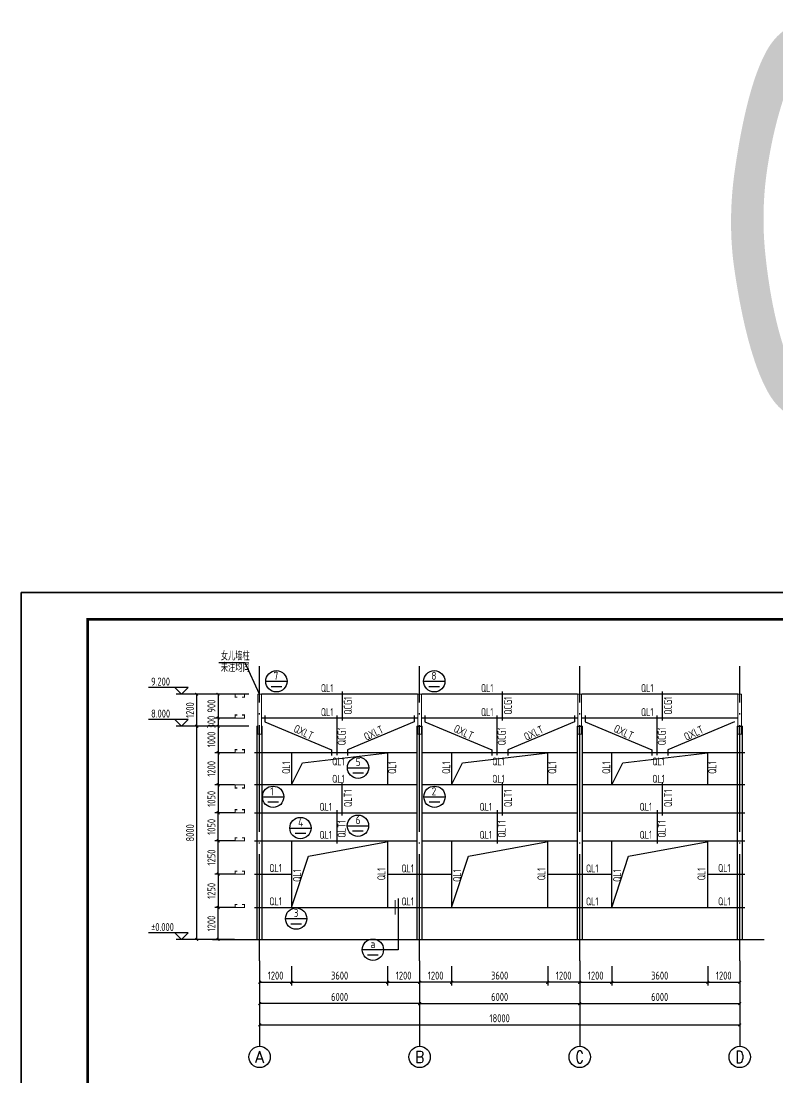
# Model space of a CAD drawing. Header units: millimetres. Extents: x 865974 to 875117, y 41124 to 44891.
# Drawn here: x 869813.5 to 870097.1, y 41535.7 to 41931.8 of the extents above; entities that cross this region are included whole.
import ezdxf
from ezdxf.enums import TextEntityAlignment as Align

# ---------------------------------------------------------------- set-up
doc = ezdxf.new("R2010")
doc.units = ezdxf.units.MM
doc.header["$LTSCALE"] = 1000
doc.header["$MEASUREMENT"] = 0
doc.linetypes.add('DOTE', pattern=[2.42, 2, -0.2, 0.02, -0.2])
for name, color, linetype in [('1307', 7, 'Continuous'), ('1530', 253, 'Continuous'), ('1534', 7, 'Continuous'), ('AXIS', 3, 'Continuous'), ('AXIS_TEXT', 7, 'Continuous'), ('DIM', 7, 'Continuous'), ('DOTE', 1, 'DOTE'), ('M_Prof', 2, 'Continuous'), ('标注', 7, 'Continuous'), ('梁', 4, 'Continuous'), ('梁集中标注', 2, 'Continuous'), ('檩条', 34, 'Continuous'), ('索引符号标注', 253, 'Continuous')]:
    doc.layers.add(name, color=color, linetype=linetype)
doc.layers.add('零部件', color=3, linetype='Continuous', lineweight=5)
doc.styles.add('_TCH_AXIS', font='COMPLEX', dxfattribs={"bigfont": 'GBCBIG'})
doc.styles.add('COMPLEX', font='COMPLEX')
doc.styles.add('GBHZ', font='gbenor.shx', dxfattribs={"width": 0.9, "bigfont": 'gbcbig.shx'})
doc.dimstyles.new('Y100', dxfattribs={"dimscale": 0, "dimtxt": 3, "dimasz": 0.01, "dimexe": 1.2, "dimexo": 2, "dimgap": 1, "dimtad": 1, "dimdec": 0, "dimlfac": 100, "dimzin": 0, "dimdsep": 46, "dimtxsty": 'GBHZ', "dimblk": 'DX', "dimcen": 0.09, "dimdle": 1, "dimclrd": 7, "dimclre": 7, "dimclrt": 7, "dimadec": 0, "dimazin": 0, "dimtfac": 1, "dimtdec": 0, "dimtix": 1, "dimtmove": 2, "dimatfit": 3, "dimldrblk": 'DX', "dimfxl": 0, "dimtolj": 1, "dimtzin": 0, "dimarcsym": 0})

# ---------------------------------------------------------------- blocks, each defined once
blk = doc.blocks.new('_AXISO')
blk.add_circle((0, 0), 0.5)
at = {"layer": 'AXIS_TEXT', "style": 'COMPLEX', "width": 1.041667}
blk.add_attdef('A', text='', height=0.56, dxfattribs=at).set_placement((-0.25, -0.28), (0.25, -0.28), align=Align.FIT)
blk = doc.blocks.new('DX')
at = {"color": 0, "linetype": 'ByBlock', "const_width": 40}
blk.add_lwpolyline([(-54, -51), (46, 49)], dxfattribs=at)
blk = doc.blocks.new('*D296')
at = {"layer": 'Defpoints', "color": 0, "transparency": 16777216}
for p in [(869962.85, 41579.56), (870022.85, 41579.56), (870022.85, 41563.56)]:
    blk.add_point(p, dxfattribs=at)
at = {"layer": '标注', "color": 7, "lineweight": -2, "transparency": 16777216}
for p, q in [((869962.85, 41577.56), (869962.85, 41562.36)), ((870022.85, 41577.56), (870022.85, 41562.36)), ((869962.86, 41563.56), (870022.84, 41563.56))]:
    blk.add_line(p, q, dxfattribs=at)
at = {"layer": '标注', "color": 7, "lineweight": -2, "transparency": 16777216, "xscale": 0.01, "yscale": 0.01, "zscale": 0.01, "rotation": 180}
blk.add_blockref('DX', (869962.85, 41563.56), dxfattribs=at)
at = {"layer": '标注', "color": 7, "lineweight": -2, "transparency": 16777216, "xscale": 0.01, "yscale": 0.01, "zscale": 0.01}
blk.add_blockref('DX', (870022.85, 41563.56), dxfattribs=at)
at = {"layer": '标注', "color": 7, "transparency": 16777216, "insert": (869992.85, 41566.06), "char_height": 3, "attachment_point": 5, "style": 'GBHZ'}
blk.add_mtext('\\A1;6000', dxfattribs=at)
blk = doc.blocks.new('*D297')
at = {"layer": 'Defpoints', "color": 0, "transparency": 16777216}
for p in [(869902.85, 41579.56), (869962.85, 41579.56), (869902.85, 41563.56)]:
    blk.add_point(p, dxfattribs=at)
at = {"layer": '标注', "color": 7, "lineweight": -2, "transparency": 16777216}
for p, q in [((869902.85, 41577.56), (869902.85, 41562.36)), ((869962.85, 41577.56), (869962.85, 41562.36)), ((869962.84, 41563.56), (869902.86, 41563.56))]:
    blk.add_line(p, q, dxfattribs=at)
at = {"layer": '标注', "color": 7, "lineweight": -2, "transparency": 16777216, "xscale": 0.01, "yscale": 0.01, "zscale": 0.01, "rotation": 180}
blk.add_blockref('DX', (869902.85, 41563.56), dxfattribs=at)
at = {"layer": '标注', "color": 7, "lineweight": -2, "transparency": 16777216, "xscale": 0.01, "yscale": 0.01, "zscale": 0.01}
blk.add_blockref('DX', (869962.85, 41563.56), dxfattribs=at)
at = {"layer": '标注', "color": 7, "transparency": 16777216, "insert": (869932.85, 41566.06), "char_height": 3, "attachment_point": 5, "style": 'GBHZ'}
blk.add_mtext('\\A1;6000', dxfattribs=at)
blk = doc.blocks.new('*D298')
at = {"layer": 'Defpoints', "color": 0, "transparency": 16777216}
for p in [(869902.85, 41571.56), (870082.85, 41571.56), (870082.85, 41555.56)]:
    blk.add_point(p, dxfattribs=at)
at = {"layer": '标注', "color": 7, "lineweight": -2, "transparency": 16777216}
for p, q in [((869902.85, 41569.56), (869902.85, 41554.36)), ((870082.85, 41569.56), (870082.85, 41554.36)), ((869902.86, 41555.56), (870082.84, 41555.56))]:
    blk.add_line(p, q, dxfattribs=at)
at = {"layer": '标注', "color": 7, "lineweight": -2, "transparency": 16777216, "xscale": 0.01, "yscale": 0.01, "zscale": 0.01, "rotation": 180}
blk.add_blockref('DX', (869902.85, 41555.56), dxfattribs=at)
at = {"layer": '标注', "color": 7, "lineweight": -2, "transparency": 16777216, "xscale": 0.01, "yscale": 0.01, "zscale": 0.01}
blk.add_blockref('DX', (870082.85, 41555.56), dxfattribs=at)
at = {"layer": '标注', "color": 7, "transparency": 16777216, "insert": (869992.85, 41558.06), "char_height": 3, "attachment_point": 5, "style": 'GBHZ'}
blk.add_mtext('\\A1;18000', dxfattribs=at)
blk = doc.blocks.new('*D299')
at = {"layer": 'Defpoints', "color": 0, "transparency": 16777216}
for p in [(869879.29, 41667.56), (869900.83, 41667.56), (869895.49, 41587.56)]:
    blk.add_point(p, dxfattribs=at)
at = {"layer": 'DIM', "color": 7, "lineweight": -2, "transparency": 16777216}
for p, q in [((869898.83, 41667.56), (869878.09, 41667.56)), ((869879.29, 41587.57), (869879.29, 41667.55)), ((869893.49, 41587.56), (869878.09, 41587.56))]:
    blk.add_line(p, q, dxfattribs=at)
at = {"layer": 'DIM', "color": 7, "lineweight": -2, "transparency": 16777216, "xscale": 0.01, "yscale": 0.01, "zscale": 0.01}
for p, rotation in [((869879.29, 41667.56), 90), ((869879.29, 41587.56), 270)]:
    blk.add_blockref('DX', p, dxfattribs=dict(at, rotation=rotation))
at = {"layer": 'DIM', "color": 7, "transparency": 16777216, "insert": (869876.79, 41627.56), "char_height": 3, "attachment_point": 5, "rotation": 90, "style": 'GBHZ'}
blk.add_mtext('\\A1;8000', dxfattribs=at)
blk = doc.blocks.new('*D300')
at = {"layer": 'Defpoints', "color": 0, "transparency": 16777216}
for p in [(870022.85, 41579.56), (870082.85, 41579.56), (870082.85, 41563.56)]:
    blk.add_point(p, dxfattribs=at)
at = {"layer": '标注', "color": 7, "lineweight": -2, "transparency": 16777216}
for p, q in [((870022.85, 41577.56), (870022.85, 41562.36)), ((870082.85, 41577.56), (870082.85, 41562.36)), ((870022.86, 41563.56), (870082.84, 41563.56))]:
    blk.add_line(p, q, dxfattribs=at)
at = {"layer": '标注', "color": 7, "lineweight": -2, "transparency": 16777216, "xscale": 0.01, "yscale": 0.01, "zscale": 0.01, "rotation": 180}
blk.add_blockref('DX', (870022.85, 41563.56), dxfattribs=at)
at = {"layer": '标注', "color": 7, "lineweight": -2, "transparency": 16777216, "xscale": 0.01, "yscale": 0.01, "zscale": 0.01}
blk.add_blockref('DX', (870082.85, 41563.56), dxfattribs=at)
at = {"layer": '标注', "color": 7, "transparency": 16777216, "insert": (870052.85, 41566.06), "char_height": 3, "attachment_point": 5, "style": 'GBHZ'}
blk.add_mtext('\\A1;6000', dxfattribs=at)
blk = doc.blocks.new('*D325')
at = {"layer": 'Defpoints', "color": 0, "transparency": 16777216}
for p in [(869879.29, 41679.56), (869900.83, 41679.56), (869900.83, 41667.56)]:
    blk.add_point(p, dxfattribs=at)
at = {"layer": 'DIM', "color": 7, "lineweight": -2, "transparency": 16777216}
for p, q in [((869898.83, 41679.56), (869878.09, 41679.56)), ((869879.29, 41667.57), (869879.29, 41679.55)), ((869898.83, 41667.56), (869878.09, 41667.56))]:
    blk.add_line(p, q, dxfattribs=at)
at = {"layer": 'DIM', "color": 7, "lineweight": -2, "transparency": 16777216, "xscale": 0.01, "yscale": 0.01, "zscale": 0.01}
for p, rotation in [((869879.29, 41679.56), 90), ((869879.29, 41667.56), 270)]:
    blk.add_blockref('DX', p, dxfattribs=dict(at, rotation=rotation))
at = {"layer": 'DIM', "color": 7, "transparency": 16777216, "insert": (869876.79, 41673.56), "char_height": 3, "attachment_point": 5, "rotation": 90, "style": 'GBHZ'}
blk.add_mtext('\\A1;1200', dxfattribs=at)
blk = doc.blocks.new('*D326')
at = {"layer": 'Defpoints', "color": 0, "transparency": 16777216}
for p in [(869887.29, 41599.56), (869895.49, 41599.56), (869895.49, 41587.56)]:
    blk.add_point(p, dxfattribs=at)
at = {"layer": '标注', "color": 7, "lineweight": -2, "transparency": 16777216}
for p, q in [((869893.49, 41599.56), (869886.09, 41599.56)), ((869887.29, 41587.57), (869887.29, 41599.55)), ((869893.49, 41587.56), (869886.09, 41587.56))]:
    blk.add_line(p, q, dxfattribs=at)
at = {"layer": '标注', "color": 7, "lineweight": -2, "transparency": 16777216, "xscale": 0.01, "yscale": 0.01, "zscale": 0.01}
for p, rotation in [((869887.29, 41599.56), 90), ((869887.29, 41587.56), 270)]:
    blk.add_blockref('DX', p, dxfattribs=dict(at, rotation=rotation))
at = {"layer": '标注', "color": 7, "transparency": 16777216, "insert": (869884.79, 41593.56), "char_height": 3, "attachment_point": 5, "rotation": 90, "style": 'GBHZ'}
blk.add_mtext('\\A1;1200', dxfattribs=at)
blk = doc.blocks.new('*D327')
at = {"layer": 'Defpoints', "color": 0, "transparency": 16777216}
for p in [(869895.49, 41612.06), (869887.29, 41599.56), (869895.49, 41599.56)]:
    blk.add_point(p, dxfattribs=at)
at = {"layer": '标注', "color": 7, "lineweight": -2, "transparency": 16777216}
for p, q in [((869893.49, 41612.06), (869886.09, 41612.06)), ((869887.29, 41612.05), (869887.29, 41599.57)), ((869893.49, 41599.56), (869886.09, 41599.56))]:
    blk.add_line(p, q, dxfattribs=at)
at = {"layer": '标注', "color": 7, "lineweight": -2, "transparency": 16777216, "xscale": 0.01, "yscale": 0.01, "zscale": 0.01}
for p, rotation in [((869887.29, 41612.06), 90), ((869887.29, 41599.56), 270)]:
    blk.add_blockref('DX', p, dxfattribs=dict(at, rotation=rotation))
at = {"layer": '标注', "color": 7, "transparency": 16777216, "insert": (869884.79, 41605.81), "char_height": 3, "attachment_point": 5, "rotation": 90, "style": 'GBHZ'}
blk.add_mtext('\\A1;1250', dxfattribs=at)
blk = doc.blocks.new('*D328')
at = {"layer": 'Defpoints', "color": 0, "transparency": 16777216}
for p in [(869887.29, 41635.06), (869895.49, 41635.06), (869895.49, 41624.56)]:
    blk.add_point(p, dxfattribs=at)
at = {"layer": '标注', "color": 7, "lineweight": -2, "transparency": 16777216}
for p, q in [((869893.49, 41635.06), (869886.09, 41635.06)), ((869887.29, 41624.57), (869887.29, 41635.05)), ((869893.49, 41624.56), (869886.09, 41624.56))]:
    blk.add_line(p, q, dxfattribs=at)
at = {"layer": '标注', "color": 7, "lineweight": -2, "transparency": 16777216, "xscale": 0.01, "yscale": 0.01, "zscale": 0.01}
for p, rotation in [((869887.29, 41635.06), 90), ((869887.29, 41624.56), 270)]:
    blk.add_blockref('DX', p, dxfattribs=dict(at, rotation=rotation))
at = {"layer": '标注', "color": 7, "transparency": 16777216, "insert": (869884.79, 41629.81), "char_height": 3, "attachment_point": 5, "rotation": 90, "style": 'GBHZ'}
blk.add_mtext('\\A1;1050', dxfattribs=at)
blk = doc.blocks.new('*D329')
at = {"layer": 'Defpoints', "color": 0, "transparency": 16777216}
for p in [(869895.49, 41657.56), (869887.29, 41645.56), (869895.49, 41645.56)]:
    blk.add_point(p, dxfattribs=at)
at = {"layer": '标注', "color": 7, "lineweight": -2, "transparency": 16777216}
for p, q in [((869893.49, 41657.56), (869886.09, 41657.56)), ((869887.29, 41657.55), (869887.29, 41645.57)), ((869893.49, 41645.56), (869886.09, 41645.56))]:
    blk.add_line(p, q, dxfattribs=at)
at = {"layer": '标注', "color": 7, "lineweight": -2, "transparency": 16777216, "xscale": 0.01, "yscale": 0.01, "zscale": 0.01}
for p, rotation in [((869887.29, 41657.56), 90), ((869887.29, 41645.56), 270)]:
    blk.add_blockref('DX', p, dxfattribs=dict(at, rotation=rotation))
at = {"layer": '标注', "color": 7, "transparency": 16777216, "insert": (869884.79, 41651.56), "char_height": 3, "attachment_point": 5, "rotation": 90, "style": 'GBHZ'}
blk.add_mtext('\\A1;1200', dxfattribs=at)
blk = doc.blocks.new('*D330')
at = {"layer": 'Defpoints', "color": 0, "transparency": 16777216}
for p in [(869895.49, 41679.56), (869887.29, 41670.56), (869895.49, 41670.56)]:
    blk.add_point(p, dxfattribs=at)
at = {"layer": '标注', "color": 7, "lineweight": -2, "transparency": 16777216}
for p, q in [((869893.49, 41679.56), (869886.09, 41679.56)), ((869887.29, 41679.55), (869887.29, 41670.57)), ((869893.49, 41670.56), (869886.09, 41670.56))]:
    blk.add_line(p, q, dxfattribs=at)
at = {"layer": '标注', "color": 7, "lineweight": -2, "transparency": 16777216, "xscale": 0.01, "yscale": 0.01, "zscale": 0.01}
for p, rotation in [((869887.29, 41679.56), 90), ((869887.29, 41670.56), 270)]:
    blk.add_blockref('DX', p, dxfattribs=dict(at, rotation=rotation))
at = {"layer": '标注', "color": 7, "transparency": 16777216, "insert": (869884.79, 41675.06), "char_height": 3, "attachment_point": 5, "rotation": 90, "style": 'GBHZ'}
blk.add_mtext('\\A1;900', dxfattribs=at)
blk = doc.blocks.new('*D331')
at = {"layer": 'Defpoints', "color": 0, "transparency": 16777216}
for p in [(869895.49, 41670.56), (869887.29, 41667.56), (869895.49, 41667.56)]:
    blk.add_point(p, dxfattribs=at)
at = {"layer": '标注', "color": 7, "lineweight": -2, "transparency": 16777216}
for p, q in [((869893.49, 41670.56), (869886.09, 41670.56)), ((869887.29, 41670.57), (869887.29, 41670.58)), ((869887.29, 41670.56), (869887.29, 41667.56)), ((869893.49, 41667.56), (869886.09, 41667.56)), ((869887.29, 41667.55), (869887.29, 41667.54))]:
    blk.add_line(p, q, dxfattribs=at)
at = {"layer": '标注', "color": 7, "lineweight": -2, "transparency": 16777216, "xscale": 0.01, "yscale": 0.01, "zscale": 0.01}
for p, rotation in [((869887.29, 41670.56), 270), ((869887.29, 41667.56), 90)]:
    blk.add_blockref('DX', p, dxfattribs=dict(at, rotation=rotation))
at = {"layer": '标注', "color": 7, "transparency": 16777216, "insert": (869884.79, 41669.06), "char_height": 3, "attachment_point": 5, "rotation": 90, "style": 'GBHZ'}
blk.add_mtext('\\A1;300', dxfattribs=at)
blk = doc.blocks.new('*D332')
at = {"layer": 'Defpoints', "color": 0, "transparency": 16777216}
for p in [(869895.49, 41667.56), (869887.29, 41657.56), (869895.49, 41657.56)]:
    blk.add_point(p, dxfattribs=at)
at = {"layer": '标注', "color": 7, "lineweight": -2, "transparency": 16777216}
for p, q in [((869893.49, 41667.56), (869886.09, 41667.56)), ((869887.29, 41667.55), (869887.29, 41657.57)), ((869893.49, 41657.56), (869886.09, 41657.56))]:
    blk.add_line(p, q, dxfattribs=at)
at = {"layer": '标注', "color": 7, "lineweight": -2, "transparency": 16777216, "xscale": 0.01, "yscale": 0.01, "zscale": 0.01}
for p, rotation in [((869887.29, 41667.56), 90), ((869887.29, 41657.56), 270)]:
    blk.add_blockref('DX', p, dxfattribs=dict(at, rotation=rotation))
at = {"layer": '标注', "color": 7, "transparency": 16777216, "insert": (869884.79, 41662.56), "char_height": 3, "attachment_point": 5, "rotation": 90, "style": 'GBHZ'}
blk.add_mtext('\\A1;1000', dxfattribs=at)
blk = doc.blocks.new('*D333')
at = {"layer": 'Defpoints', "color": 0, "transparency": 16777216}
for p in [(869895.49, 41645.56), (869887.29, 41635.06), (869895.49, 41635.06)]:
    blk.add_point(p, dxfattribs=at)
at = {"layer": '标注', "color": 7, "lineweight": -2, "transparency": 16777216}
for p, q in [((869893.49, 41645.56), (869886.09, 41645.56)), ((869887.29, 41645.55), (869887.29, 41635.07)), ((869893.49, 41635.06), (869886.09, 41635.06))]:
    blk.add_line(p, q, dxfattribs=at)
at = {"layer": '标注', "color": 7, "lineweight": -2, "transparency": 16777216, "xscale": 0.01, "yscale": 0.01, "zscale": 0.01}
for p, rotation in [((869887.29, 41645.56), 90), ((869887.29, 41635.06), 270)]:
    blk.add_blockref('DX', p, dxfattribs=dict(at, rotation=rotation))
at = {"layer": '标注', "color": 7, "transparency": 16777216, "insert": (869884.79, 41640.31), "char_height": 3, "attachment_point": 5, "rotation": 90, "style": 'GBHZ'}
blk.add_mtext('\\A1;1050', dxfattribs=at)
blk = doc.blocks.new('*D334')
at = {"layer": 'Defpoints', "color": 0, "transparency": 16777216}
for p in [(869887.29, 41624.56), (869895.49, 41624.56), (869895.49, 41612.06)]:
    blk.add_point(p, dxfattribs=at)
at = {"layer": '标注', "color": 7, "lineweight": -2, "transparency": 16777216}
for p, q in [((869893.49, 41624.56), (869886.09, 41624.56)), ((869887.29, 41612.07), (869887.29, 41624.55)), ((869893.49, 41612.06), (869886.09, 41612.06))]:
    blk.add_line(p, q, dxfattribs=at)
at = {"layer": '标注', "color": 7, "lineweight": -2, "transparency": 16777216, "xscale": 0.01, "yscale": 0.01, "zscale": 0.01}
for p, rotation in [((869887.29, 41624.56), 90), ((869887.29, 41612.06), 270)]:
    blk.add_blockref('DX', p, dxfattribs=dict(at, rotation=rotation))
at = {"layer": '标注', "color": 7, "transparency": 16777216, "insert": (869884.79, 41618.31), "char_height": 3, "attachment_point": 5, "rotation": 90, "style": 'GBHZ'}
blk.add_mtext('\\A1;1250', dxfattribs=at)
blk = doc.blocks.new('*D335')
at = {"layer": 'Defpoints', "color": 0, "transparency": 16777216}
for p in [(869902.85, 41579.56), (869914.85, 41579.56), (869914.85, 41571.56)]:
    blk.add_point(p, dxfattribs=at)
at = {"layer": '标注', "color": 7, "lineweight": -2, "transparency": 16777216}
for p, q in [((869902.85, 41577.56), (869902.85, 41570.36)), ((869914.85, 41577.56), (869914.85, 41570.36)), ((869902.86, 41571.56), (869914.84, 41571.56))]:
    blk.add_line(p, q, dxfattribs=at)
at = {"layer": '标注', "color": 7, "lineweight": -2, "transparency": 16777216, "xscale": 0.01, "yscale": 0.01, "zscale": 0.01, "rotation": 180}
blk.add_blockref('DX', (869902.85, 41571.56), dxfattribs=at)
at = {"layer": '标注', "color": 7, "lineweight": -2, "transparency": 16777216, "xscale": 0.01, "yscale": 0.01, "zscale": 0.01}
blk.add_blockref('DX', (869914.85, 41571.56), dxfattribs=at)
at = {"layer": '标注', "color": 7, "transparency": 16777216, "insert": (869908.85, 41574.06), "char_height": 3, "attachment_point": 5, "style": 'GBHZ'}
blk.add_mtext('\\A1;1200', dxfattribs=at)
blk = doc.blocks.new('*D336')
at = {"layer": 'Defpoints', "color": 0, "transparency": 16777216}
for p in [(869914.85, 41579.56), (869950.85, 41579.56), (869950.85, 41571.56)]:
    blk.add_point(p, dxfattribs=at)
at = {"layer": '标注', "color": 7, "lineweight": -2, "transparency": 16777216}
for p, q in [((869914.85, 41577.56), (869914.85, 41570.36)), ((869950.85, 41577.56), (869950.85, 41570.36)), ((869914.86, 41571.56), (869950.84, 41571.56))]:
    blk.add_line(p, q, dxfattribs=at)
at = {"layer": '标注', "color": 7, "lineweight": -2, "transparency": 16777216, "xscale": 0.01, "yscale": 0.01, "zscale": 0.01, "rotation": 180}
blk.add_blockref('DX', (869914.85, 41571.56), dxfattribs=at)
at = {"layer": '标注', "color": 7, "lineweight": -2, "transparency": 16777216, "xscale": 0.01, "yscale": 0.01, "zscale": 0.01}
blk.add_blockref('DX', (869950.85, 41571.56), dxfattribs=at)
at = {"layer": '标注', "color": 7, "transparency": 16777216, "insert": (869932.85, 41574.06), "char_height": 3, "attachment_point": 5, "style": 'GBHZ'}
blk.add_mtext('\\A1;3600', dxfattribs=at)
blk = doc.blocks.new('*D337')
at = {"layer": 'Defpoints', "color": 0, "transparency": 16777216}
for p in [(869950.85, 41579.56), (869962.85, 41579.56), (869962.85, 41571.56)]:
    blk.add_point(p, dxfattribs=at)
at = {"layer": '标注', "color": 7, "lineweight": -2, "transparency": 16777216}
for p, q in [((869950.85, 41577.56), (869950.85, 41570.36)), ((869962.85, 41577.56), (869962.85, 41570.36)), ((869950.86, 41571.56), (869962.84, 41571.56))]:
    blk.add_line(p, q, dxfattribs=at)
at = {"layer": '标注', "color": 7, "lineweight": -2, "transparency": 16777216, "xscale": 0.01, "yscale": 0.01, "zscale": 0.01, "rotation": 180}
blk.add_blockref('DX', (869950.85, 41571.56), dxfattribs=at)
at = {"layer": '标注', "color": 7, "lineweight": -2, "transparency": 16777216, "xscale": 0.01, "yscale": 0.01, "zscale": 0.01}
blk.add_blockref('DX', (869962.85, 41571.56), dxfattribs=at)
at = {"layer": '标注', "color": 7, "transparency": 16777216, "insert": (869956.85, 41574.06), "char_height": 3, "attachment_point": 5, "style": 'GBHZ'}
blk.add_mtext('\\A1;1200', dxfattribs=at)
blk = doc.blocks.new('*D338')
at = {"layer": 'Defpoints', "color": 0, "transparency": 16777216}
for p in [(870010.85, 41579.56), (870022.85, 41579.56), (870010.85, 41571.56)]:
    blk.add_point(p, dxfattribs=at)
at = {"layer": '标注', "color": 7, "lineweight": -2, "transparency": 16777216}
for p, q in [((870010.85, 41577.56), (870010.85, 41570.36)), ((870022.85, 41577.56), (870022.85, 41570.36)), ((870022.84, 41571.56), (870010.86, 41571.56))]:
    blk.add_line(p, q, dxfattribs=at)
at = {"layer": '标注', "color": 7, "lineweight": -2, "transparency": 16777216, "xscale": 0.01, "yscale": 0.01, "zscale": 0.01, "rotation": 180}
blk.add_blockref('DX', (870010.85, 41571.56), dxfattribs=at)
at = {"layer": '标注', "color": 7, "lineweight": -2, "transparency": 16777216, "xscale": 0.01, "yscale": 0.01, "zscale": 0.01}
blk.add_blockref('DX', (870022.85, 41571.56), dxfattribs=at)
at = {"layer": '标注', "color": 7, "transparency": 16777216, "insert": (870016.85, 41574.06), "char_height": 3, "attachment_point": 5, "style": 'GBHZ'}
blk.add_mtext('\\A1;1200', dxfattribs=at)
blk = doc.blocks.new('*D339')
at = {"layer": 'Defpoints', "color": 0, "transparency": 16777216}
for p in [(869974.85, 41579.56), (870010.85, 41579.56), (869974.85, 41571.56)]:
    blk.add_point(p, dxfattribs=at)
at = {"layer": '标注', "color": 7, "lineweight": -2, "transparency": 16777216}
for p, q in [((869974.85, 41577.56), (869974.85, 41570.36)), ((870010.85, 41577.56), (870010.85, 41570.36)), ((870010.84, 41571.56), (869974.86, 41571.56))]:
    blk.add_line(p, q, dxfattribs=at)
at = {"layer": '标注', "color": 7, "lineweight": -2, "transparency": 16777216, "xscale": 0.01, "yscale": 0.01, "zscale": 0.01, "rotation": 180}
blk.add_blockref('DX', (869974.85, 41571.56), dxfattribs=at)
at = {"layer": '标注', "color": 7, "lineweight": -2, "transparency": 16777216, "xscale": 0.01, "yscale": 0.01, "zscale": 0.01}
blk.add_blockref('DX', (870010.85, 41571.56), dxfattribs=at)
at = {"layer": '标注', "color": 7, "transparency": 16777216, "insert": (869992.85, 41574.06), "char_height": 3, "attachment_point": 5, "style": 'GBHZ'}
blk.add_mtext('\\A1;3600', dxfattribs=at)
blk = doc.blocks.new('*D340')
at = {"layer": 'Defpoints', "color": 0, "transparency": 16777216}
for p in [(869962.85, 41579.56), (869974.85, 41579.56), (869962.85, 41571.56)]:
    blk.add_point(p, dxfattribs=at)
at = {"layer": '标注', "color": 7, "lineweight": -2, "transparency": 16777216}
for p, q in [((869962.85, 41577.56), (869962.85, 41570.36)), ((869974.85, 41577.56), (869974.85, 41570.36)), ((869974.84, 41571.56), (869962.86, 41571.56))]:
    blk.add_line(p, q, dxfattribs=at)
at = {"layer": '标注', "color": 7, "lineweight": -2, "transparency": 16777216, "xscale": 0.01, "yscale": 0.01, "zscale": 0.01, "rotation": 180}
blk.add_blockref('DX', (869962.85, 41571.56), dxfattribs=at)
at = {"layer": '标注', "color": 7, "lineweight": -2, "transparency": 16777216, "xscale": 0.01, "yscale": 0.01, "zscale": 0.01}
blk.add_blockref('DX', (869974.85, 41571.56), dxfattribs=at)
at = {"layer": '标注', "color": 7, "transparency": 16777216, "insert": (869968.85, 41574.06), "char_height": 3, "attachment_point": 5, "style": 'GBHZ'}
blk.add_mtext('\\A1;1200', dxfattribs=at)
blk = doc.blocks.new('*D341')
at = {"layer": 'Defpoints', "color": 0, "transparency": 16777216}
for p in [(870022.85, 41579.56), (870034.85, 41579.56), (870034.85, 41571.56)]:
    blk.add_point(p, dxfattribs=at)
at = {"layer": '标注', "color": 7, "lineweight": -2, "transparency": 16777216}
for p, q in [((870022.85, 41577.56), (870022.85, 41570.36)), ((870034.85, 41577.56), (870034.85, 41570.36)), ((870022.86, 41571.56), (870034.84, 41571.56))]:
    blk.add_line(p, q, dxfattribs=at)
at = {"layer": '标注', "color": 7, "lineweight": -2, "transparency": 16777216, "xscale": 0.01, "yscale": 0.01, "zscale": 0.01, "rotation": 180}
blk.add_blockref('DX', (870022.85, 41571.56), dxfattribs=at)
at = {"layer": '标注', "color": 7, "lineweight": -2, "transparency": 16777216, "xscale": 0.01, "yscale": 0.01, "zscale": 0.01}
blk.add_blockref('DX', (870034.85, 41571.56), dxfattribs=at)
at = {"layer": '标注', "color": 7, "transparency": 16777216, "insert": (870028.85, 41574.06), "char_height": 3, "attachment_point": 5, "style": 'GBHZ'}
blk.add_mtext('\\A1;1200', dxfattribs=at)
blk = doc.blocks.new('*D342')
at = {"layer": 'Defpoints', "color": 0, "transparency": 16777216}
for p in [(870034.85, 41579.56), (870070.85, 41579.56), (870070.85, 41571.56)]:
    blk.add_point(p, dxfattribs=at)
at = {"layer": '标注', "color": 7, "lineweight": -2, "transparency": 16777216}
for p, q in [((870034.85, 41577.56), (870034.85, 41570.36)), ((870070.85, 41577.56), (870070.85, 41570.36)), ((870034.86, 41571.56), (870070.84, 41571.56))]:
    blk.add_line(p, q, dxfattribs=at)
at = {"layer": '标注', "color": 7, "lineweight": -2, "transparency": 16777216, "xscale": 0.01, "yscale": 0.01, "zscale": 0.01, "rotation": 180}
blk.add_blockref('DX', (870034.85, 41571.56), dxfattribs=at)
at = {"layer": '标注', "color": 7, "lineweight": -2, "transparency": 16777216, "xscale": 0.01, "yscale": 0.01, "zscale": 0.01}
blk.add_blockref('DX', (870070.85, 41571.56), dxfattribs=at)
at = {"layer": '标注', "color": 7, "transparency": 16777216, "insert": (870052.85, 41574.06), "char_height": 3, "attachment_point": 5, "style": 'GBHZ'}
blk.add_mtext('\\A1;3600', dxfattribs=at)
blk = doc.blocks.new('*D343')
at = {"layer": 'Defpoints', "color": 0, "transparency": 16777216}
for p in [(870070.85, 41579.56), (870082.85, 41579.56), (870082.85, 41571.56)]:
    blk.add_point(p, dxfattribs=at)
at = {"layer": '标注', "color": 7, "lineweight": -2, "transparency": 16777216}
for p, q in [((870070.85, 41577.56), (870070.85, 41570.36)), ((870082.85, 41577.56), (870082.85, 41570.36)), ((870070.86, 41571.56), (870082.84, 41571.56))]:
    blk.add_line(p, q, dxfattribs=at)
at = {"layer": '标注', "color": 7, "lineweight": -2, "transparency": 16777216, "xscale": 0.01, "yscale": 0.01, "zscale": 0.01, "rotation": 180}
blk.add_blockref('DX', (870070.85, 41571.56), dxfattribs=at)
at = {"layer": '标注', "color": 7, "lineweight": -2, "transparency": 16777216, "xscale": 0.01, "yscale": 0.01, "zscale": 0.01}
blk.add_blockref('DX', (870082.85, 41571.56), dxfattribs=at)
at = {"layer": '标注', "color": 7, "transparency": 16777216, "insert": (870076.85, 41574.06), "char_height": 3, "attachment_point": 5, "style": 'GBHZ'}
blk.add_mtext('\\A1;1200', dxfattribs=at)

msp = doc.modelspace()

# ---------------------------------------------------------------- linework, layer by layer
for p, q in [((869813.459, 41123.604), (869813.459, 41717.604)), ((869813.459, 41717.604), (869813.459, 41123.604))]:
    msp.add_line(p, q)
at = {"color": 0}
for p, q in [((870654.459, 41717.604), (869813.459, 41717.604)), ((869813.459, 41717.604), (870654.459, 41717.604))]:
    msp.add_line(p, q, dxfattribs=at)
at = {"color": 0, "const_width": 1}
msp.add_lwpolyline([(870644.459, 41133.604), (869838.459, 41133.604), (869838.459, 41707.604), (870644.459, 41707.604)], close=True, dxfattribs=at)
at = {"layer": '1530'}
for p, q in [((869878.088, 41679.56), (869871.616, 41679.56)), ((869878.088, 41667.56), (869871.616, 41667.56)), ((869878.088, 41587.56), (869871.616, 41587.56))]:
    msp.add_line(p, q, dxfattribs=at)
at = {"layer": '1534'}
for points in [[(869871.116, 41682.06), (869873.616, 41679.56), (869876.116, 41682.06), (869861.182, 41682.06)], [(869871.116, 41670.06), (869873.616, 41667.56), (869876.116, 41670.06), (869861.182, 41670.06)], [(869871.116, 41590.06), (869873.616, 41587.56), (869876.116, 41590.06), (869861.182, 41590.06)]]:
    msp.add_lwpolyline(points, dxfattribs=at)
at = {"layer": 'AXIS'}
for p, q in [((869902.851, 41579.56), (869902.851, 41547.56)), ((869962.851, 41579.56), (869962.851, 41547.56)), ((870022.851, 41579.56), (870022.851, 41547.56)), ((870082.851, 41579.56), (870082.851, 41547.56))]:
    msp.add_line(p, q, dxfattribs=at)
at = {"layer": 'DIM', "linetype": 'ByBlock'}
msp.add_line((869954.755, 41602.914), (869954.755, 41583.761), dxfattribs=at)
at = {"layer": 'DIM', "linetype": 'ByBlock', "const_width": 0.4}
msp.add_lwpolyline([(869953.639, 41602.432), (869953.639, 41596.937)], dxfattribs=at)
at = {"layer": 'DOTE', "linetype": 'DOTE', "ltscale": 0.02}
for p, q in [((869902.851, 41579.56), (869902.851, 41690.063)), ((869962.851, 41579.56), (869962.851, 41690.063)), ((870022.851, 41579.56), (870022.851, 41690.063)), ((870082.851, 41579.56), (870082.851, 41690.063))]:
    msp.add_line(p, q, dxfattribs=at)
at = {"layer": 'M_Prof'}
for p, q in [((869901.851, 41667.56), (869901.851, 41587.56)), ((869901.851, 41667.56), (869902.151, 41667.56)), ((869903.551, 41667.56), (869903.851, 41667.56)), ((869903.851, 41587.56), (869903.851, 41667.56)), ((869961.851, 41667.56), (869961.851, 41587.56)), ((869961.851, 41667.56), (869963.851, 41667.56)), ((869963.851, 41587.56), (869963.851, 41667.56)), ((870021.851, 41667.56), (870021.851, 41587.56)), ((870021.851, 41667.56), (870023.851, 41667.56)), ((870023.851, 41587.56), (870023.851, 41667.56)), ((870081.851, 41667.56), (870081.851, 41587.56)), ((870081.851, 41667.56), (870083.851, 41667.56)), ((870083.851, 41587.56), (870083.851, 41667.56)), ((869901.851, 41587.56), (869903.851, 41587.56)), ((869961.851, 41587.56), (869963.851, 41587.56)), ((870021.851, 41587.56), (870023.851, 41587.56)), ((870081.851, 41587.56), (870083.851, 41587.56))]:
    msp.add_line(p, q, dxfattribs=at)
at = {"layer": '标注'}
for p, q in [((869914.851, 41599.56), (869950.851, 41599.56)), ((869974.851, 41599.56), (870010.851, 41599.56)), ((870034.851, 41599.56), (870070.851, 41599.56))]:
    msp.add_line(p, q, dxfattribs=at)
at = {"layer": '梁'}
for p, q in [((869897.439, 41691.344), (869887.559, 41691.344)), ((869902.851, 41679.56), (869897.439, 41691.344))]:
    msp.add_line(p, q, dxfattribs=at)
at = {"layer": '梁', "color": 61, "linetype": 'ByBlock', "ltscale": 0.8, "const_width": 0.4}
for points in [[(869894.543, 41678.38), (869893.69, 41678.38), (869893.69, 41679.56), (869897.16, 41679.56), (869897.16, 41678.38), (869896.307, 41678.38)], [(869894.543, 41671.739), (869893.69, 41671.739), (869893.69, 41670.56), (869897.16, 41670.56), (869897.16, 41671.739), (869896.307, 41671.739)], [(869894.543, 41658.739), (869893.69, 41658.739), (869893.69, 41657.56), (869897.16, 41657.56), (869897.16, 41658.739), (869896.307, 41658.739)], [(869894.543, 41644.381), (869893.69, 41644.381), (869893.69, 41645.56), (869897.16, 41645.56), (869897.16, 41644.381), (869896.307, 41644.381)], [(869894.543, 41636.239), (869893.69, 41636.239), (869893.69, 41635.06), (869897.16, 41635.06), (869897.16, 41636.239), (869896.307, 41636.239)], [(869894.543, 41625.739), (869893.69, 41625.739), (869893.69, 41624.56), (869897.16, 41624.56), (869897.16, 41625.739), (869896.307, 41625.739)], [(869894.543, 41613.239), (869893.69, 41613.239), (869893.69, 41612.06), (869897.16, 41612.06), (869897.16, 41613.239), (869896.307, 41613.239)], [(869894.543, 41600.739), (869893.69, 41600.739), (869893.69, 41599.56), (869897.16, 41599.56), (869897.16, 41600.739), (869896.307, 41600.739)]]:
    msp.add_lwpolyline(points, dxfattribs=at)
at = {"layer": '檩条', "color": 4, "linetype": 'ByBlock'}
for p, q in [((869904.851, 41671.561), (869904.851, 41669.211)), ((869904.851, 41669.211), (869929.851, 41658.63)), ((869960.851, 41669.211), (869935.851, 41658.63)), ((869960.851, 41671.561), (869960.851, 41669.211)), ((869964.851, 41671.561), (869964.851, 41669.211)), ((869964.851, 41669.211), (869989.851, 41658.63)), ((870020.851, 41669.211), (869995.851, 41658.63)), ((870020.851, 41671.561), (870020.851, 41669.211)), ((870024.851, 41671.561), (870024.851, 41669.211)), ((870024.851, 41669.211), (870049.851, 41658.63)), ((870080.851, 41669.211), (870055.851, 41658.63)), ((869929.851, 41658.63), (869929.851, 41656.49)), ((869935.851, 41658.63), (869935.851, 41656.49)), ((869989.851, 41658.63), (869989.851, 41656.49)), ((869995.851, 41658.63), (869995.851, 41656.49)), ((870049.851, 41658.63), (870049.851, 41656.49)), ((870055.851, 41658.63), (870055.851, 41656.49)), ((869885.196, 41587.56), (870092.042, 41587.56))]:
    msp.add_line(p, q, dxfattribs=at)
at = {"layer": '檩条', "color": 4}
for p, q in [((869918.969, 41653.813), (869950.851, 41657.56)), ((869978.969, 41653.813), (870010.851, 41657.56)), ((870038.969, 41653.813), (870070.851, 41657.56)), ((869914.851, 41645.56), (869918.969, 41653.813)), ((869974.851, 41645.56), (869978.969, 41653.813)), ((870034.851, 41645.56), (870038.969, 41653.813)), ((869933.851, 41634.06), (869933.851, 41646.56)), ((869993.851, 41634.06), (869993.851, 41646.56)), ((870053.851, 41634.06), (870053.851, 41646.56)), ((869931.851, 41636.06), (869931.851, 41623.56)), ((869991.851, 41636.06), (869991.851, 41623.56)), ((870051.851, 41636.06), (870051.851, 41623.56)), ((869921.194, 41618.879), (869950.451, 41624.16)), ((869981.194, 41618.879), (870010.451, 41624.16)), ((870041.194, 41618.879), (870070.451, 41624.16)), ((869914.851, 41599.56), (869921.194, 41618.879)), ((869974.851, 41599.56), (869981.194, 41618.879)), ((870034.851, 41599.56), (870041.194, 41618.879))]:
    msp.add_line(p, q, dxfattribs=at)
at = {"layer": '檩条', "color": 4, "const_width": 0.5}
for points in [[(869903.551, 41679.56), (869962.151, 41679.56)], [(869933.851, 41669.56), (869933.851, 41680.56)], [(869963.551, 41679.56), (870022.151, 41679.56)], [(869993.851, 41669.56), (869993.851, 41680.56)], [(870082.151, 41679.56), (870023.551, 41679.56)], [(870053.851, 41669.56), (870053.851, 41680.56)], [(869903.551, 41670.56), (869962.151, 41670.56)], [(869931.851, 41671.56), (869931.851, 41656.56)], [(869963.551, 41670.56), (870022.151, 41670.56)], [(869991.851, 41671.56), (869991.851, 41656.56)], [(870082.151, 41670.56), (870023.551, 41670.56)], [(870051.851, 41671.56), (870051.851, 41656.56)], [(869900.851, 41657.56), (869961.851, 41657.56)], [(869914.851, 41645.56), (869914.851, 41657.56)], [(869950.851, 41645.56), (869950.851, 41657.56)], [(869963.851, 41657.56), (870021.851, 41657.56)], [(869974.851, 41645.56), (869974.851, 41657.56)], [(870010.851, 41645.56), (870010.851, 41657.56)], [(870084.851, 41657.56), (870023.851, 41657.56)], [(870034.851, 41645.56), (870034.851, 41657.56)], [(870070.851, 41645.56), (870070.851, 41657.56)], [(869900.851, 41645.56), (869961.851, 41645.56)], [(869963.851, 41645.56), (870021.851, 41645.56)], [(870084.851, 41645.56), (870023.851, 41645.56)], [(869900.851, 41635.06), (869961.851, 41635.06)], [(869963.851, 41635.06), (870021.851, 41635.06)], [(870084.851, 41635.06), (870023.851, 41635.06)], [(869900.851, 41624.56), (869961.851, 41624.56)], [(869914.851, 41599.56), (869914.851, 41624.56)], [(869950.851, 41599.56), (869950.851, 41624.56)], [(869963.851, 41624.56), (870021.851, 41624.56)], [(869974.851, 41599.56), (869974.851, 41624.56)], [(870010.851, 41599.56), (870010.851, 41624.56)], [(870084.851, 41624.56), (870023.851, 41624.56)], [(870034.851, 41599.56), (870034.851, 41624.56)], [(870070.851, 41599.56), (870070.851, 41624.56)], [(869900.851, 41612.06), (869914.851, 41612.06)], [(869950.851, 41612.06), (869974.851, 41612.06)], [(870034.851, 41612.06), (870010.851, 41612.06)], [(870084.851, 41612.06), (870070.851, 41612.06)]]:
    msp.add_lwpolyline(points, dxfattribs=at)
at = {"layer": '檩条', "color": 4, "linetype": 'ByBlock', "const_width": 0.5}
for points in [[(869900.851, 41599.56), (869914.851, 41599.56)], [(869950.851, 41599.56), (869974.851, 41599.56)], [(870034.851, 41599.56), (870010.851, 41599.56)], [(870084.851, 41599.56), (870070.851, 41599.56)]]:
    msp.add_lwpolyline(points, dxfattribs=at)
at = {"layer": '索引符号标注'}
for p, q in [((869905.166, 41684.363), (869913.166, 41684.363)), ((869964.314, 41684.363), (869972.314, 41684.363)), ((869907.166, 41682.447), (869911.166, 41682.447)), ((869966.314, 41682.447), (869970.314, 41682.447)), ((869935.777, 41651.991), (869943.777, 41651.991)), ((869937.777, 41650.076), (869941.777, 41650.076)), ((869903.925, 41641.075), (869911.925, 41641.075)), ((869964.42, 41641.075), (869972.42, 41641.075)), ((869905.925, 41639.159), (869909.925, 41639.159)), ((869966.42, 41639.159), (869970.42, 41639.159)), ((869914.176, 41629.34), (869922.176, 41629.34)), ((869935.721, 41630.207), (869943.721, 41630.207)), ((869937.721, 41628.292), (869941.721, 41628.292)), ((869916.176, 41627.425), (869920.176, 41627.425)), ((869912.562, 41595.41), (869920.562, 41595.41)), ((869914.562, 41593.494), (869918.562, 41593.494)), ((869954.755, 41583.761), (869941.311, 41583.761)), ((869943.311, 41581.846), (869947.311, 41581.846))]:
    msp.add_line(p, q, dxfattribs=at)
for centre in [(869909.166, 41684.363), (869968.314, 41684.363), (869939.777, 41651.991), (869907.925, 41641.075), (869968.42, 41641.075), (869918.176, 41629.34), (869939.721, 41630.207), (869916.562, 41595.41), (869945.311, 41583.761)]:
    msp.add_circle(centre, 4, dxfattribs=at)
at = {"layer": '零部件'}
for points in [[(869902.151, 41664.56), (869903.551, 41664.56), (869903.551, 41679.56), (869902.151, 41679.56)], [(869962.151, 41664.56), (869963.551, 41664.56), (869963.551, 41679.56), (869962.151, 41679.56)], [(870022.151, 41664.56), (870023.551, 41664.56), (870023.551, 41679.56), (870022.151, 41679.56)], [(870082.151, 41664.56), (870083.551, 41664.56), (870083.551, 41679.56), (870082.151, 41679.56)]]:
    msp.add_lwpolyline(points, close=True, dxfattribs=at)

# ---------------------------------------------------------------- block references
at = {"layer": 'AXIS'}
ref = msp.add_blockref('_AXISO', (869902.851, 41543.56), dxfattribs=dict(at, xscale=8, yscale=8, zscale=8))
ref.add_attrib('A', 'A', dxfattribs={"layer": 'AXIS_TEXT', "height": 4.454, "style": '_TCH_AXIS', "width": 0.888889}).set_placement((869901.154, 41541.333), (869904.548, 41541.333), align=Align.FIT)
ref = msp.add_blockref('_AXISO', (869962.851, 41543.56), dxfattribs=dict(at, xscale=8, yscale=8, zscale=8))
ref.add_attrib('A', 'B', dxfattribs={"layer": 'AXIS_TEXT', "height": 4.454, "style": '_TCH_AXIS', "width": 0.941176}).set_placement((869961.154, 41541.333), (869964.548, 41541.333), align=Align.FIT)
ref = msp.add_blockref('_AXISO', (870022.851, 41543.56), dxfattribs=dict(at, xscale=8, yscale=8, zscale=8))
ref.add_attrib('A', 'C', dxfattribs={"layer": 'AXIS_TEXT', "height": 4.659, "style": '_TCH_AXIS', "width": 0.933333}).set_placement((870021.298, 41541.23), (870024.405, 41541.23), align=Align.FIT)
ref = msp.add_blockref('_AXISO', (870082.851, 41543.56), dxfattribs=dict(at, xscale=8, yscale=8, zscale=8))
ref.add_attrib('A', 'D', dxfattribs={"layer": 'AXIS_TEXT', "height": 4.659, "style": '_TCH_AXIS', "width": 0.823529}).set_placement((870081.298, 41541.23), (870084.405, 41541.23), align=Align.FIT)

# ---------------------------------------------------------------- texts
at = {"layer": '1307', "style": 'GBHZ', "width": 0.8}
for p in [(869925.821, 41680.322), (869985.821, 41680.322), (870045.821, 41680.322), (869925.821, 41671.322), (869985.821, 41671.322), (870045.821, 41671.322), (869930.055, 41652.827), (869990.055, 41652.827), (870050.055, 41652.827), (869930.055, 41646.322), (869990.055, 41646.322), (870050.055, 41646.322), (869925.294, 41635.822), (869985.294, 41635.822), (870045.294, 41635.822), (869925.294, 41625.322), (869985.294, 41625.322), (870045.294, 41625.322), (869906.501, 41612.897), (869956.013, 41612.73), (870025.209, 41612.73), (870074.722, 41612.897), (869906.501, 41600.397), (869956.013, 41600.362), (870025.209, 41600.362), (870074.722, 41600.397)]:
    msp.add_text('QL1', height=3, dxfattribs=at).set_placement(p)
at = {"layer": '1307', "style": 'GBHZ'}
for s, rotation, width, p in [('QCG1', 90, 0.9, (869937.435, 41671.81)), ('QCG1', 90, 0.9, (869997.435, 41671.81)), ('QCG1', 90, 0.9, (870057.435, 41671.81)), ('QXLT', 334.68303, 0.9, (869915.287, 41665.584)), ('QXLT', 25.31697, 0.9, (869942.823, 41661.992)), ('QXLT', 334.68303, 0.9, (869975.287, 41665.584)), ('QXLT', 25.31697, 0.9, (870002.823, 41661.992)), ('QXLT', 334.68303, 0.9, (870035.287, 41665.584)), ('QXLT', 25.31697, 0.9, (870062.823, 41661.992)), ('QCG1', 90, 0.9, (869935.121, 41660.352)), ('QCG1', 90, 0.9, (869995.121, 41660.352)), ('QCG1', 90, 0.9, (870055.121, 41660.352)), ('QL1', 90, 0.8, (869914.305, 41649.676)), ('QL1', 90, 0.8, (869954.064, 41649.676)), ('QL1', 90, 0.8, (869974.305, 41649.676)), ('QL1', 90, 0.8, (870014.064, 41649.676)), ('QL1', 90, 0.8, (870034.305, 41649.676)), ('QL1', 90, 0.8, (870074.064, 41649.676)), ('QLT1', 90, 0.9, (869937.435, 41637.194)), ('QLT1', 90, 0.9, (869997.435, 41637.194)), ('QLT1', 90, 0.9, (870057.435, 41637.194)), ('QLT1', 90, 0.9, (869935.121, 41625.736)), ('QLT1', 90, 0.9, (869995.121, 41625.736)), ('QLT1', 90, 0.9, (870055.121, 41625.736)), ('QL1', 90, 0.8, (869918.371, 41609.204)), ('QL1', 90, 0.8, (869949.986, 41609.802)), ('QL1', 90, 0.8, (869978.371, 41609.204)), ('QL1', 90, 0.8, (870009.986, 41609.802)), ('QL1', 90, 0.8, (870038.371, 41609.204)), ('QL1', 90, 0.8, (870069.986, 41609.802))]:
    msp.add_text(s, height=3, rotation=rotation, dxfattribs=dict(at, width=width)).set_placement(p)
at = {"layer": '1534', "style": 'GBHZ', "width": 0.9}
for s, p in [('女儿墙柱', (869888.332, 41692.199)), ('未注均同', (869888.332, 41687.851)), ('9.200', (869862.181, 41682.76)), ('8.000', (869862.181, 41670.76)), ('%%P0.000', (869862.181, 41590.76))]:
    msp.add_text(s, height=3, dxfattribs=at).set_placement(p)
at = {"layer": '梁集中标注', "style": 'GBHZ', "width": 0.9}
msp.add_text('05', height=150, dxfattribs=at).set_placement((870071.361, 41781.806))
at = {"layer": '索引符号标注', "style": 'GBHZ'}
for s, p in [('7', (869908.099, 41684.928)), ('8', (869967.247, 41684.928)), ('5', (869938.896, 41652.617)), ('1', (869906.859, 41641.64)), ('2', (869967.354, 41641.64)), ('4', (869917.296, 41629.966)), ('6', (869938.84, 41630.833)), ('3', (869915.625, 41596.036)), ('a', (869944.431, 41584.388))]:
    msp.add_text(s, height=3, dxfattribs=at).set_placement(p)

# ---------------------------------------------------------------- dimensions: what is measured, and where the dimension line sits
at = {"layer": 'DIM'}
for base, p1, p2, angle, picture, middle in [((869879.288, 41679.56), (869900.828, 41667.56), (869900.828, 41679.56), 90, '*D325', (869876.788, 41673.56)), ((869879.288, 41667.56), (869895.494, 41587.56), (869900.828, 41667.56), 270, '*D299', (869876.788, 41627.56))]:
    dim = msp.add_linear_dim(base=base, p1=p1, p2=p2, angle=angle, dimstyle='Y100', override={"dimscale": 1}, dxfattribs=at)
    dim.commit()
    dim.dimension.update_dxf_attribs({"geometry": picture, "text_midpoint": middle})
at = {"layer": '标注'}
for base, p1, p2, angle, override, picture, middle in [((869887.288, 41670.56), (869895.494, 41679.56), (869895.494, 41670.56), 90, {"dimscale": 1}, '*D330', (869884.788, 41675.06)), ((869887.288, 41667.56), (869895.494, 41670.56), (869895.494, 41667.56), 90, {"dimscale": 1}, '*D331', (869884.788, 41669.06)), ((869887.288, 41657.56), (869895.494, 41667.56), (869895.494, 41657.56), 90, {"dimscale": 1}, '*D332', (869884.788, 41662.56)), ((869887.288, 41645.56), (869895.494, 41657.56), (869895.494, 41645.56), 270, {"dimscale": 1}, '*D329', (869884.788, 41651.56)), ((869887.288, 41635.06), (869895.494, 41645.56), (869895.494, 41635.06), 270, {"dimscale": 1}, '*D333', (869884.788, 41640.31)), ((869887.288, 41635.06), (869895.494, 41624.56), (869895.494, 41635.06), 90, {"dimscale": 1}, '*D328', (869884.788, 41629.81)), ((869887.288, 41624.56), (869895.494, 41612.06), (869895.494, 41624.56), 90, {"dimscale": 1}, '*D334', (869884.788, 41618.31)), ((869887.288, 41599.56), (869895.494, 41612.06), (869895.494, 41599.56), 270, {"dimscale": 1}, '*D327', (869884.788, 41605.81)), ((869887.288, 41599.56), (869895.494, 41587.56), (869895.494, 41599.56), 90, {"dimscale": 1}, '*D326', (869884.788, 41593.56)), ((869902.851, 41563.56), (869962.851, 41579.56), (869902.851, 41579.56), 180, {"dimscale": 1, "dimfxl": 150}, '*D297', (869932.851, 41566.06)), ((869962.851, 41571.56), (869974.851, 41579.56), (869962.851, 41579.56), 180, {"dimscale": 1}, '*D340', (869968.851, 41574.06)), ((869974.851, 41571.56), (870010.851, 41579.56), (869974.851, 41579.56), 180, {"dimscale": 1}, '*D339', (869992.851, 41574.06)), ((870010.851, 41571.56), (870022.851, 41579.56), (870010.851, 41579.56), 180, {"dimscale": 1}, '*D338', (870016.851, 41574.06))]:
    dim = msp.add_linear_dim(base=base, p1=p1, p2=p2, angle=angle, dimstyle='Y100', override=override, dxfattribs=at)
    dim.commit()
    dim.dimension.update_dxf_attribs({"geometry": picture, "text_midpoint": middle})
for base, p1, p2, override, picture, middle in [((869914.851, 41571.56), (869902.851, 41579.56), (869914.851, 41579.56), {"dimscale": 1}, '*D335', (869908.851, 41574.06)), ((869950.851, 41571.56), (869914.851, 41579.56), (869950.851, 41579.56), {"dimscale": 1}, '*D336', (869932.851, 41574.06)), ((869962.851, 41571.56), (869950.851, 41579.56), (869962.851, 41579.56), {"dimscale": 1}, '*D337', (869956.851, 41574.06)), ((870022.851, 41563.56), (869962.851, 41579.56), (870022.851, 41579.56), {"dimscale": 1, "dimfxl": 150}, '*D296', (869992.851, 41566.06)), ((870082.851, 41563.56), (870022.851, 41579.56), (870082.851, 41579.56), {"dimscale": 1, "dimfxl": 150}, '*D300', (870052.851, 41566.06)), ((870034.851, 41571.56), (870022.851, 41579.56), (870034.851, 41579.56), {"dimscale": 1}, '*D341', (870028.851, 41574.06)), ((870070.851, 41571.56), (870034.851, 41579.56), (870070.851, 41579.56), {"dimscale": 1}, '*D342', (870052.851, 41574.06)), ((870082.851, 41571.56), (870070.851, 41579.56), (870082.851, 41579.56), {"dimscale": 1}, '*D343', (870076.851, 41574.06)), ((870082.851, 41555.56), (869902.851, 41571.56), (870082.851, 41571.56), {"dimscale": 1, "dimfxl": 150}, '*D298', (869992.851, 41558.06))]:
    dim = msp.add_linear_dim(base=base, p1=p1, p2=p2, dimstyle='Y100', override=override, dxfattribs=at)
    dim.commit()
    dim.dimension.update_dxf_attribs({"geometry": picture, "text_midpoint": middle})

doc.saveas('drawing.dxf')
